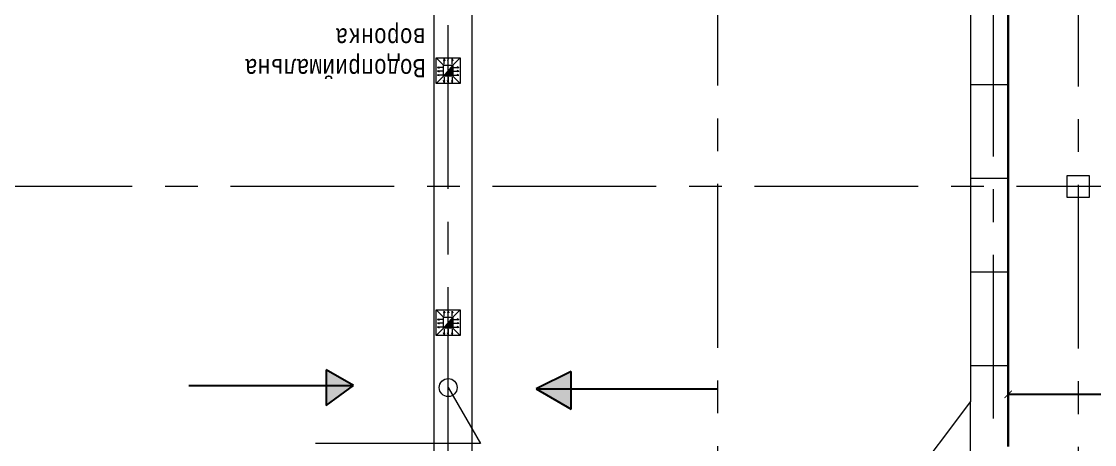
# Model space of a CAD drawing. Header units: millimetres. Extents: x -689206 to 4969298, y -1019800 to 703299.
# Drawn here: x 344555 to 359119, y -946709 to -940969 of the extents above; entities that cross this region are included whole.
import ezdxf

# ---------------------------------------------------------------- set-up
doc = ezdxf.new("R2010")
doc.units = ezdxf.units.MM
doc.linetypes.add('JIS_02_4.0', pattern=[5.5, 4, -1.5])
doc.linetypes.add('осеваяX2', pattern=[101.6, 63.5, -12.7, 12.7, -12.7])
doc.layers.add('кровля', color=211, linetype='Continuous')
doc.layers.add('четотам', color=7, linetype='Continuous')
for name, color, linetype, lineweight in [('РАЗМЕРЫ', 7, 'Continuous', 9), ('сваи', 7, 'JIS_02_4.0', 30), ('стены', 7, 'Continuous', 20)]:
    doc.layers.add(name, color=color, linetype=linetype, lineweight=lineweight)
doc.styles.add('Аннотативный', font='isocteur.ttf', dxfattribs={"width": 0.7, "height": 250})
doc.dimstyles.new('Аннотативный', dxfattribs={"dimscale": 0, "dimtxt": 250, "dimasz": 100, "dimexe": 1.25, "dimexo": 0.625, "dimtad": 1, "dimdec": 0, "dimtxsty": 'Аннотативный', "dimblk": 'ARCHTICK', "dimcen": 2.5, "dimadec": 0, "dimazin": 0, "dimtfac": 1, "dimtdec": 0, "dimtmove": 0, "dimatfit": 3, "dimfxl": 1, "dimarcsym": 0})

# ---------------------------------------------------------------- blocks, each defined once
blk = doc.blocks.new('_ArchTick')
at = {"color": 0, "linetype": 'ByBlock', "const_width": 0.15}
blk.add_lwpolyline([(-0.5, -0.5), (0.5, 0.5)], dxfattribs=at)
blk = doc.blocks.new('*D4424')
at = {"layer": 'Defpoints', "color": 0, "linetype": 'ByBlock', "lineweight": 5, "transparency": 16777216}
for p in [(357947, -946028), (357947, -946028), (374216, -946028)]:
    blk.add_point(p, dxfattribs=at)
at = {"layer": 'РАЗМЕРЫ', "color": 0, "linetype": 'ByBlock', "lineweight": -2, "transparency": 16777216}
for p, q in [((357947, -946028), (357947, -946027)), ((374216, -946028), (357947, -946028)), ((374216, -946028), (374216, -946027))]:
    blk.add_line(p, q, dxfattribs=at)
at = {"layer": 'РАЗМЕРЫ', "color": 0, "linetype": 'ByBlock', "lineweight": -2, "transparency": 16777216, "xscale": 100, "yscale": 100, "zscale": 100, "rotation": 180}
blk.add_blockref('_ArchTick', (357947, -946028), dxfattribs=at)
at = {"layer": 'РАЗМЕРЫ', "color": 0, "linetype": 'ByBlock', "lineweight": -2, "transparency": 16777216, "xscale": 100, "yscale": 100, "zscale": 100}
blk.add_blockref('_ArchTick', (374216, -946028), dxfattribs=at)
at = {"layer": 'РАЗМЕРЫ', "color": 0, "linetype": 'ByBlock', "lineweight": 20, "transparency": 16777216, "insert": (366081, -945903), "char_height": 250, "attachment_point": 5, "style": 'Аннотативный'}
blk.add_mtext('16270', dxfattribs=at)

msp = doc.modelspace()

# ---------------------------------------------------------------- hatches: boundary and pattern name
at = {"layer": 'кровля', "lineweight": 15, "true_color": 0x000000}
h = msp.add_hatch(color=18, dxfattribs=at)
h.dxf.hatch_style = 1
h.paths.add_polyline_path([(350291.4, -941500.8), (350299.6, -941500.8), (350291.4, -941477.2)])
h.paths.add_polyline_path([(350283.3, -941500.8), (350291.4, -941500.8), (350291.4, -941477.2)])
h = msp.add_hatch(color=18, dxfattribs=at)
h.dxf.hatch_style = 1
h.paths.add_polyline_path([(350338.6, -941500.8), (350346.7, -941500.8), (350346.7, -941477.2)])
h.paths.add_polyline_path([(350346.7, -941500.8), (350354.9, -941500.8), (350346.7, -941477.2)])
h = msp.add_hatch(color=18, dxfattribs=at)
h.dxf.hatch_style = 1
h.paths.add_polyline_path([(350393.9, -941500.8), (350402, -941500.8), (350402, -941477.2)])
h.paths.add_polyline_path([(350402, -941500.8), (350410.2, -941500.8), (350402, -941477.2)])
h = msp.add_hatch(color=18, dxfattribs=at)
h.dxf.hatch_style = 1
h.paths.add_polyline_path([(350202.8, -941593), (350226.4, -941601.1), (350226.4, -941593)])
h.paths.add_polyline_path([(350202.8, -941593), (350226.4, -941593), (350226.4, -941584.8)])
h = msp.add_hatch(color=18, dxfattribs=at)
h.dxf.hatch_style = 1
h.paths.add_polyline_path([(350226.4, -941644.2), (350226.4, -941636.1), (350202.8, -941644.2)])
h.paths.add_polyline_path([(350226.4, -941652.4), (350226.4, -941644.2), (350202.8, -941644.2)])
h = msp.add_hatch(color=18, dxfattribs=at)
h.dxf.hatch_style = 1
h.paths.add_polyline_path([(350226.4, -941695.5), (350226.4, -941687.3), (350202.8, -941695.5)])
h.paths.add_polyline_path([(350226.4, -941703.6), (350226.4, -941695.5), (350202.8, -941695.5)])
h = msp.add_hatch(color=18, dxfattribs=at)
h.dxf.hatch_style = 1
h.paths.add_polyline_path([(350467.1, -941593), (350467.1, -941601.1), (350490.7, -941593)])
h.paths.add_polyline_path([(350467.1, -941584.8), (350467.1, -941593), (350490.7, -941593)])
h = msp.add_hatch(color=18, dxfattribs=at)
h.dxf.hatch_style = 1
h.paths.add_polyline_path([(350490.7, -941644.2), (350467.1, -941636.1), (350467.1, -941644.2)])
h.paths.add_polyline_path([(350490.7, -941644.2), (350467.1, -941644.2), (350467.1, -941652.4)])
h = msp.add_hatch(color=18, dxfattribs=at)
h.dxf.hatch_style = 1
h.paths.add_polyline_path([(350490.7, -941695.5), (350467.1, -941687.3), (350467.1, -941695.5)])
h.paths.add_polyline_path([(350490.7, -941695.5), (350467.1, -941695.5), (350467.1, -941703.6)])
h = msp.add_hatch(color=18, dxfattribs=at)
h.dxf.hatch_style = 1
h.paths.add_polyline_path([(350291.4, -941794.8), (350299.6, -941771.2), (350291.4, -941771.2)])
h.paths.add_polyline_path([(350291.4, -941794.8), (350291.4, -941771.2), (350283.3, -941771.2)])
h = msp.add_hatch(color=18, dxfattribs=at)
h.dxf.hatch_style = 1
h.paths.add_polyline_path([(350346.7, -941771.2), (350338.6, -941771.2), (350346.7, -941794.8)])
h.paths.add_polyline_path([(350354.9, -941771.2), (350346.7, -941771.2), (350346.7, -941794.8)])
h = msp.add_hatch(color=18, dxfattribs=at)
h.dxf.hatch_style = 1
h.paths.add_polyline_path([(350402, -941771.2), (350393.9, -941771.2), (350402, -941794.8)])
h.paths.add_polyline_path([(350410.2, -941771.2), (350402, -941771.2), (350402, -941794.8)])
h = msp.add_hatch(color=18, dxfattribs=at)
h.dxf.hatch_style = 1
h.paths.add_polyline_path([(350291.4, -944920.8), (350299.6, -944920.8), (350291.4, -944897.2)])
h.paths.add_polyline_path([(350283.3, -944920.8), (350291.4, -944920.8), (350291.4, -944897.2)])
h = msp.add_hatch(color=18, dxfattribs=at)
h.dxf.hatch_style = 1
h.paths.add_polyline_path([(350393.9, -944920.8), (350402, -944920.8), (350402, -944897.2)])
h.paths.add_polyline_path([(350402, -944920.8), (350410.2, -944920.8), (350402, -944897.2)])
h = msp.add_hatch(color=18, dxfattribs=at)
h.dxf.hatch_style = 1
h.paths.add_polyline_path([(350202.8, -945013), (350226.4, -945021.1), (350226.4, -945013)])
h.paths.add_polyline_path([(350202.8, -945013), (350226.4, -945013), (350226.4, -945004.8)])
h = msp.add_hatch(color=18, dxfattribs=at)
h.dxf.hatch_style = 1
h.paths.add_polyline_path([(350467.1, -945013), (350467.1, -945021.1), (350490.7, -945013)])
h.paths.add_polyline_path([(350467.1, -945004.8), (350467.1, -945013), (350490.7, -945013)])
h = msp.add_hatch(color=18, dxfattribs=at)
h.dxf.hatch_style = 1
h.paths.add_polyline_path([(350226.4, -945064.2), (350226.4, -945056.1), (350202.8, -945064.2)])
h.paths.add_polyline_path([(350226.4, -945072.4), (350226.4, -945064.2), (350202.8, -945064.2)])
h = msp.add_hatch(color=18, dxfattribs=at)
h.dxf.hatch_style = 1
h.paths.add_polyline_path([(350226.4, -945115.5), (350226.4, -945107.3), (350202.8, -945115.5)])
h.paths.add_polyline_path([(350226.4, -945123.6), (350226.4, -945115.5), (350202.8, -945115.5)])
h = msp.add_hatch(color=18, dxfattribs=at)
h.dxf.hatch_style = 1
h.paths.add_polyline_path([(350291.4, -945214.8), (350299.6, -945191.2), (350291.4, -945191.2)])
h.paths.add_polyline_path([(350291.4, -945214.8), (350291.4, -945191.2), (350283.3, -945191.2)])
h = msp.add_hatch(color=18, dxfattribs=at)
h.dxf.hatch_style = 1
h.paths.add_polyline_path([(350402, -945191.2), (350393.9, -945191.2), (350402, -945214.8)])
h.paths.add_polyline_path([(350410.2, -945191.2), (350402, -945191.2), (350402, -945214.8)])
h = msp.add_hatch(color=18, dxfattribs=at)
h.dxf.hatch_style = 1
h.paths.add_polyline_path([(350490.7, -945064.2), (350467.1, -945056.1), (350467.1, -945064.2)])
h.paths.add_polyline_path([(350490.7, -945064.2), (350467.1, -945064.2), (350467.1, -945072.4)])
h = msp.add_hatch(color=18, dxfattribs=at)
h.dxf.hatch_style = 1
h.paths.add_polyline_path([(350490.7, -945115.5), (350467.1, -945107.3), (350467.1, -945115.5)])
h.paths.add_polyline_path([(350490.7, -945115.5), (350467.1, -945115.5), (350467.1, -945123.6)])
at = {"layer": 'РАЗМЕРЫ', "lineweight": 20, "ltscale": 150}
h = msp.add_hatch(color=256, dxfattribs=at)
h.dxf.hatch_style = 1
h.paths.add_polyline_path([(350284.2, -941711), (350409.2, -941711), (350409.2, -941561)])
h = msp.add_hatch(color=256, dxfattribs=at)
h.dxf.hatch_style = 1
h.paths.add_polyline_path([(350284.2, -945131), (350409.2, -945131), (350409.2, -944981)])
at = {"layer": 'сваи', "lineweight": 20, "ltscale": 15000}
h = msp.add_hatch(color=256, dxfattribs=at)
h.dxf.hatch_style = 1
h.paths.add_polyline_path([(348486.9, -952893), (348587.8, -952718.2), (348254.7, -952450.2)])
h.paths.add_polyline_path([(348587.8, -952718.2), (348684.7, -952550.2), (348254.7, -952450.2)])
h.paths.add_polyline_path([(346879.2, -951600.2), (347183.2, -951600.2), (346879.2, -951424.7)])
h.paths.add_polyline_path([(346879.2, -951865), (347183.2, -951600.2), (346879.2, -951600.2)])
h.paths.add_polyline_path([(348691.1, -946179.2), (349059.5, -945907.4), (348691.1, -945907.4)])
h.paths.add_polyline_path([(348691.1, -945907.4), (349059.5, -945907.4), (348691.1, -945694.7)])
h.paths.add_polyline_path([(352017.6, -946228.5), (352017.6, -945952.1), (351539, -945952.1)])
h.paths.add_polyline_path([(351539, -945952.1), (352017.6, -945952.1), (352017.6, -945716.7)])
h.paths.add_polyline_path([(349239.2, -940090.2), (349543.2, -940090.2), (349239.2, -939914.7)])
h.paths.add_polyline_path([(349239.2, -940355), (349543.2, -940090.2), (349239.2, -940090.2)])
h.paths.add_polyline_path([(351705.9, -940317.4), (351705.9, -940141.9), (351401.9, -940141.9)])
h.paths.add_polyline_path([(351401.9, -940141.9), (351705.9, -940141.9), (351705.9, -939877.1)])
h.paths.add_polyline_path([(346879.2, -935035), (347183.2, -934770.2), (346879.2, -934770.2)])
h.paths.add_polyline_path([(346879.2, -934770.2), (347183.2, -934770.2), (346879.2, -934594.7)])
h.paths.add_polyline_path([(348254.7, -933870.2), (348697.5, -933638.1), (348522.7, -933537.2)])
h.paths.add_polyline_path([(348254.7, -933870.2), (348522.7, -933537.2), (348354.7, -933440.2)])

# ---------------------------------------------------------------- linework, layer by layer
at = {"layer": 'кровля', "color": 18, "lineweight": 15, "true_color": 0x000000}
for p, q in [((350284.2, -941561), (350184.2, -941461)), ((350291.4, -941477.2), (350283.3, -941500.8)), ((350283.3, -941500.8), (350291.4, -941500.8)), ((350291.4, -941547.2), (350291.4, -941477.2)), ((350291.4, -941477.2), (350299.6, -941500.8)), ((350299.6, -941500.8), (350291.4, -941500.8)), ((350346.7, -941477.2), (350338.6, -941500.8)), ((350338.6, -941500.8), (350346.7, -941500.8)), ((350346.7, -941547.2), (350346.7, -941477.2)), ((350402, -941477.2), (350393.9, -941500.8)), ((350393.9, -941500.8), (350402, -941500.8)), ((350402, -941547.2), (350402, -941477.2)), ((350402, -941477.2), (350410.2, -941500.8)), ((350410.2, -941500.8), (350402, -941500.8)), ((350409.2, -941561), (350509.2, -941461)), ((350202.8, -941593), (350226.4, -941584.8)), ((350272.8, -941593), (350202.8, -941593)), ((350202.8, -941593), (350226.4, -941601.1)), ((350202.8, -941644.2), (350226.4, -941636.1)), ((350272.8, -941644.2), (350202.8, -941644.2)), ((350202.8, -941644.2), (350226.4, -941652.4)), ((350202.8, -941695.5), (350226.4, -941687.3)), ((350272.8, -941695.5), (350202.8, -941695.5)), ((350202.8, -941695.5), (350226.4, -941703.6)), ((350226.4, -941584.8), (350226.4, -941593)), ((350226.4, -941601.1), (350226.4, -941593)), ((350226.4, -941636.1), (350226.4, -941644.2)), ((350226.4, -941652.4), (350226.4, -941644.2)), ((350226.4, -941687.3), (350226.4, -941695.5)), ((350226.4, -941703.6), (350226.4, -941695.5)), ((350420.7, -941593), (350490.7, -941593)), ((350420.7, -941644.2), (350490.7, -941644.2)), ((350420.7, -941695.5), (350490.7, -941695.5)), ((350490.7, -941593), (350467.1, -941584.8)), ((350467.1, -941584.8), (350467.1, -941593)), ((350490.7, -941593), (350467.1, -941601.1)), ((350467.1, -941601.1), (350467.1, -941593)), ((350490.7, -941644.2), (350467.1, -941636.1)), ((350467.1, -941636.1), (350467.1, -941644.2)), ((350490.7, -941644.2), (350467.1, -941652.4)), ((350467.1, -941652.4), (350467.1, -941644.2)), ((350490.7, -941695.5), (350467.1, -941687.3)), ((350467.1, -941687.3), (350467.1, -941695.5)), ((350490.7, -941695.5), (350467.1, -941703.6)), ((350467.1, -941703.6), (350467.1, -941695.5)), ((350284.2, -941711), (350184.2, -941811)), ((350291.4, -941794.8), (350283.3, -941771.2)), ((350283.3, -941771.2), (350291.4, -941771.2)), ((350291.4, -941724.8), (350291.4, -941794.8)), ((350291.4, -941794.8), (350299.6, -941771.2)), ((350299.6, -941771.2), (350291.4, -941771.2)), ((350346.7, -941794.8), (350338.6, -941771.2)), ((350338.6, -941771.2), (350346.7, -941771.2)), ((350346.7, -941724.8), (350346.7, -941794.8)), ((350402, -941794.8), (350393.9, -941771.2)), ((350393.9, -941771.2), (350402, -941771.2)), ((350402, -941724.8), (350402, -941794.8)), ((350402, -941794.8), (350410.2, -941771.2)), ((350410.2, -941771.2), (350402, -941771.2)), ((350409.2, -941711), (350509.2, -941811)), ((350284.2, -944981), (350184.2, -944881)), ((350291.4, -944897.2), (350283.3, -944920.8)), ((350291.4, -944967.2), (350291.4, -944897.2)), ((350291.4, -944897.2), (350299.6, -944920.8)), ((350346.7, -944897.2), (350338.6, -944920.8)), ((350346.7, -944967.2), (350346.7, -944897.2)), ((350346.7, -944897.2), (350354.9, -944920.8)), ((350402, -944897.2), (350393.9, -944920.8)), ((350402, -944967.2), (350402, -944897.2)), ((350402, -944897.2), (350410.2, -944920.8)), ((350409.2, -944981), (350509.2, -944881)), ((350202.8, -945013), (350226.4, -945004.8)), ((350272.8, -945013), (350202.8, -945013)), ((350202.8, -945013), (350226.4, -945021.1)), ((350226.4, -945004.8), (350226.4, -945013)), ((350226.4, -945021.1), (350226.4, -945013)), ((350283.3, -944920.8), (350291.4, -944920.8)), ((350299.6, -944920.8), (350291.4, -944920.8)), ((350393.9, -944920.8), (350402, -944920.8)), ((350410.2, -944920.8), (350402, -944920.8)), ((350420.7, -945013), (350490.7, -945013)), ((350490.7, -945013), (350467.1, -945004.8)), ((350467.1, -945004.8), (350467.1, -945013)), ((350490.7, -945013), (350467.1, -945021.1)), ((350467.1, -945021.1), (350467.1, -945013)), ((350284.2, -945131), (350184.2, -945231)), ((350202.8, -945064.2), (350226.4, -945056.1)), ((350272.8, -945064.2), (350202.8, -945064.2)), ((350202.8, -945064.2), (350226.4, -945072.4)), ((350202.8, -945115.5), (350226.4, -945107.3)), ((350272.8, -945115.5), (350202.8, -945115.5)), ((350202.8, -945115.5), (350226.4, -945123.6)), ((350226.4, -945056.1), (350226.4, -945064.2)), ((350226.4, -945072.4), (350226.4, -945064.2)), ((350226.4, -945107.3), (350226.4, -945115.5)), ((350226.4, -945123.6), (350226.4, -945115.5)), ((350291.4, -945214.8), (350283.3, -945191.2)), ((350283.3, -945191.2), (350291.4, -945191.2)), ((350291.4, -945144.8), (350291.4, -945214.8)), ((350291.4, -945214.8), (350299.6, -945191.2)), ((350299.6, -945191.2), (350291.4, -945191.2)), ((350346.7, -945214.8), (350338.6, -945191.2)), ((350346.7, -945144.8), (350346.7, -945214.8)), ((350354.9, -945191.2), (350346.7, -945191.2)), ((350402, -945214.8), (350393.9, -945191.2)), ((350393.9, -945191.2), (350402, -945191.2)), ((350402, -945144.8), (350402, -945214.8)), ((350402, -945214.8), (350410.2, -945191.2)), ((350410.2, -945191.2), (350402, -945191.2)), ((350409.2, -945131), (350509.2, -945231)), ((350420.7, -945064.2), (350490.7, -945064.2)), ((350420.7, -945115.5), (350490.7, -945115.5)), ((350490.7, -945064.2), (350467.1, -945056.1)), ((350467.1, -945056.1), (350467.1, -945064.2)), ((350490.7, -945064.2), (350467.1, -945072.4)), ((350467.1, -945072.4), (350467.1, -945064.2)), ((350490.7, -945115.5), (350467.1, -945107.3)), ((350467.1, -945107.3), (350467.1, -945115.5)), ((350490.7, -945115.5), (350467.1, -945123.6)), ((350467.1, -945123.6), (350467.1, -945115.5))]:
    msp.add_line(p, q, dxfattribs=at)
for points in [[(350509.2, -941811), (350184.2, -941811), (350184.2, -941461), (350509.2, -941461)], [(350409.2, -941711), (350284.2, -941711), (350284.2, -941561), (350409.2, -941561)], [(350509.2, -945231), (350184.2, -945231), (350184.2, -944881), (350509.2, -944881)], [(350409.2, -945131), (350284.2, -945131), (350284.2, -944981), (350409.2, -944981)]]:
    msp.add_lwpolyline(points, close=True, dxfattribs=at)
at = {"layer": 'РАЗМЕРЫ', "linetype": 'осеваяX2', "lineweight": 5, "ltscale": 35}
for p, q in [((357747, -949913.3), (357747, -914735.9)), ((358896.7, -914735.9), (358896.7, -964577.2))]:
    msp.add_line(p, q, dxfattribs=at)
at = {"layer": 'РАЗМЕРЫ', "lineweight": 20, "ltscale": 150}
for p, q in [((350157.7, -950428.7), (350157.7, -935754.4)), ((350667.6, -935754.4), (350667.6, -950428.7)), ((357946.8, -941829.1), (357436.6, -941829.1)), ((357947.2, -943099.1), (357436.9, -943099.1)), ((357947.2, -944369.1), (357436.9, -944369.1)), ((357947.2, -945639.1), (357436.9, -945639.1)), ((350346.7, -945936), (350784.9, -946695)), ((357436.9, -946909.1), (357436.9, -946128.9)), ((350784.9, -946695), (348547.8, -946695))]:
    msp.add_line(p, q, dxfattribs=at)
at = {"layer": 'РАЗМЕРЫ', "linetype": 'ByBlock', "lineweight": 20}
for p, q in [((357436.9, -939611.5), (357436.9, -946128.9)), ((357261.5, -946361.8), (357436.9, -946128.9)), ((356444.9, -947445.8), (357261.5, -946361.8))]:
    msp.add_line(p, q, dxfattribs=at)
at = {"layer": 'РАЗМЕРЫ', "lineweight": 25, "ltscale": 150}
for p, q in [((349059.5, -945907.4), (348691.1, -945694.7)), ((348691.1, -945694.7), (348691.1, -946179.2)), ((352017.6, -945716.7), (351539, -945952.1)), ((352017.6, -946228.5), (352017.6, -945716.7)), ((346824.8, -945907.4), (349059.5, -945907.4)), ((348691.1, -946179.2), (349059.5, -945907.4)), ((351539, -945952.1), (354006.6, -945952.1)), ((351539, -945952.1), (352017.6, -946228.5))]:
    msp.add_line(p, q, dxfattribs=at)
at = {"layer": 'РАЗМЕРЫ', "lineweight": 20, "ltscale": 150}
msp.add_circle((350346.7, -945936), 122, dxfattribs=at)
at = {"layer": 'стены', "linetype": 'осеваяX2', "lineweight": 5, "ltscale": 35}
for p, q in [((350346.7, -964577.2), (350346.7, -914735.9)), ((354006.6, -963175.7), (354006.6, -914735.9)), ((399399.4, -943208.3), (332346.7, -943208.3))]:
    msp.add_line(p, q, dxfattribs=at)
at = {"layer": 'стены', "lineweight": 30}
msp.add_line((357947, -946734.6), (357947, -936063.6), dxfattribs=at)
at = {"layer": 'стены', "lineweight": 20}
msp.add_lwpolyline([(359046.7, -943358.3), (358746.7, -943358.3), (358746.7, -943058.3), (359046.7, -943058.3)], close=True, dxfattribs=at)
at = {"layer": 'четотам', "color": 18, "lineweight": 15, "true_color": 0x000000}
for points in [[(350409.2, -941561), (350409.2, -941711), (350284.2, -941711), (350284.2, -941561), (350409.2, -941561), (350284.2, -941711)], [(350409.2, -941561), (350409.2, -941711), (350284.2, -941711), (350284.2, -941561), (350409.2, -941561), (350284.2, -941711)], [(350409.2, -944981), (350409.2, -945131), (350284.2, -945131), (350284.2, -944981), (350409.2, -944981), (350284.2, -945131)], [(350409.2, -944981), (350409.2, -945131), (350284.2, -945131), (350284.2, -944981), (350409.2, -944981), (350284.2, -945131)]]:
    msp.add_lwpolyline(points, dxfattribs=at)

# ---------------------------------------------------------------- texts
at = {"layer": 'РАЗМЕРЫ', "lineweight": 20, "ltscale": 150, "insert": (350039.8, -941727.9), "char_height": 250, "width": 850, "attachment_point": 1, "rotation": 180, "style": 'Аннотативный'}
msp.add_mtext('Водоприймальна воронка', dxfattribs=at)

# ---------------------------------------------------------------- dimensions: what is measured, and where the dimension line sits
at = {"layer": 'РАЗМЕРЫ', "linetype": 'ByBlock', "lineweight": 20}
dim = msp.add_linear_dim(base=(357947, -946028.2), p1=(374215.9, -946028.2), p2=(357947, -946028.2), angle=180, text='16270', dimstyle='Аннотативный', dxfattribs=at)
dim.commit()
dim.dimension.update_dxf_attribs({"geometry": '*D4424', "text_midpoint": (366081.4, -945902.6)})

doc.saveas('drawing.dxf')
